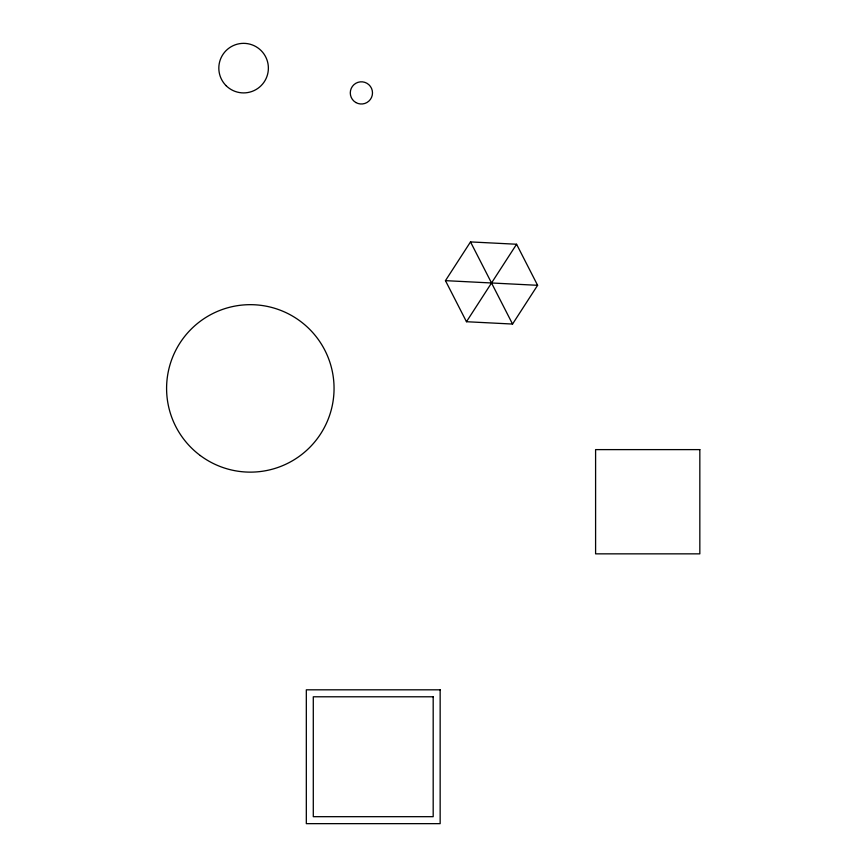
<?xml version="1.0" encoding="UTF-8"?>
<svg xmlns="http://www.w3.org/2000/svg" width="867" height="867" viewBox="0 0 867 867"><rect width="100%" height="100%" fill="white"/><g stroke="black" fill="none" stroke-linecap="round" stroke-linejoin="round"><path stroke-width="1.3" d="M445.454 280.648L470.51 241.915L516.58 244.245L537.605 285.308L512.549 324.052L466.468 321.722L445.454 280.648L537.605 285.308M466.468 321.722L516.58 244.245M470.51 241.915L512.549 324.052M699.832 449.615L595.596 449.615L595.596 553.85L699.832 553.85L699.832 449.615M440.154 689.818L306.322 689.818L306.322 823.65L440.154 823.65L440.154 689.818M433.186 696.786L313.29 696.786L313.29 816.681L433.186 816.681L433.186 696.786M226.081 85.649A24.775 24.775 0 0 0 267.535 74.54A24.775 24.775 0 0 0 237.19 44.195A24.775 24.775 0 0 0 226.081 85.649M355.838 102.523A11.108 11.108 0 0 0 372.496 92.899A11.108 11.108 0 0 0 355.838 83.286A11.108 11.108 0 0 0 355.838 102.523M200.288 455.533A83.72 83.72 0 0 0 333.481 398.159A83.72 83.72 0 0 0 217.205 311.502A83.72 83.72 0 0 0 200.288 455.533"/></g></svg>
